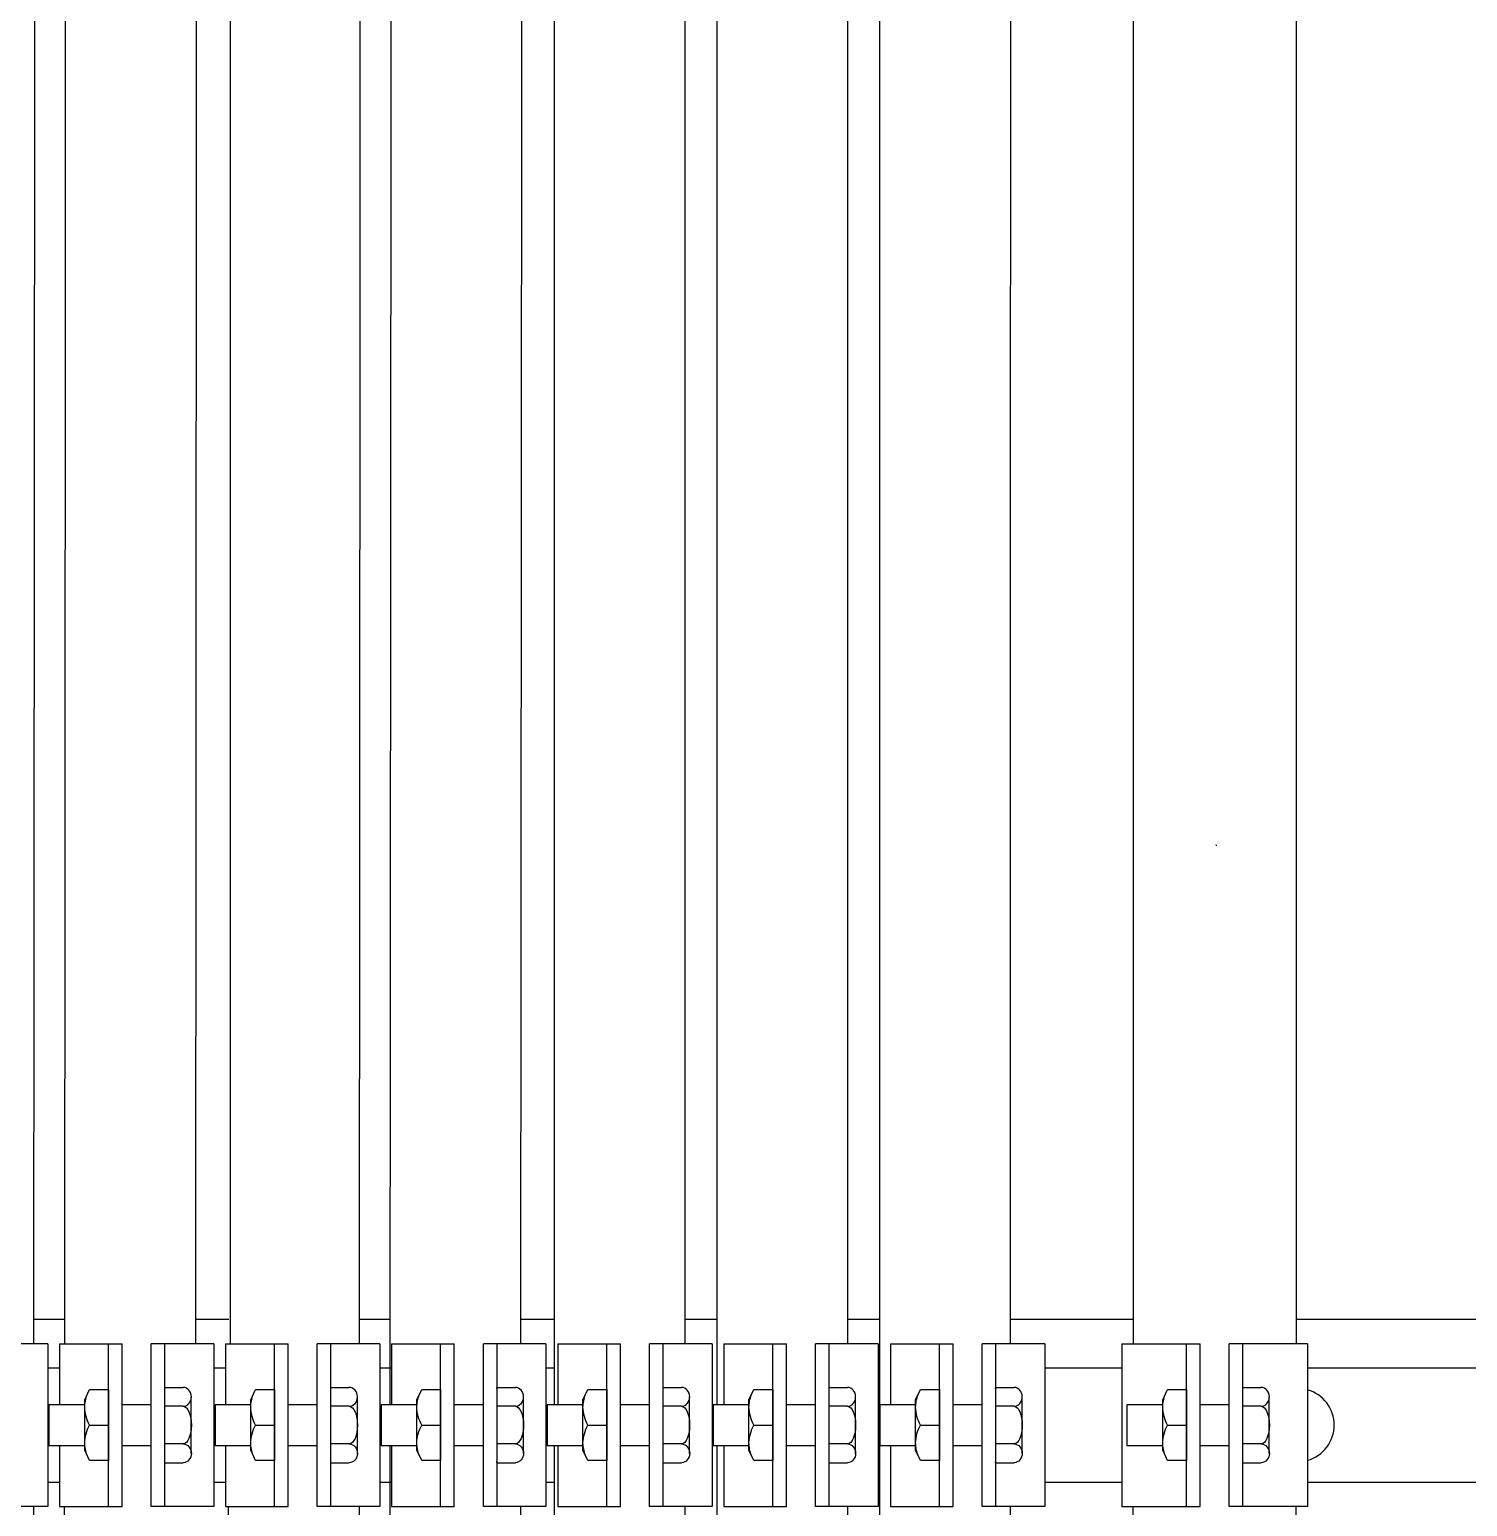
# Model space of a CAD drawing. Header units: feet. Extents: x -159 to 1687, y -48 to 1556.
# Drawn here: x 507.84 to 508.76, y 1042.743 to 1043.688 of the extents above; entities that cross this region are included whole.
import ezdxf

# ---------------------------------------------------------------- set-up
doc = ezdxf.new("R2010")
doc.units = ezdxf.units.FT
doc.header["$MEASUREMENT"] = 0
for name, color, linetype in [('E-COND-PVC', 4, 'Continuous'), ('E-EQPM-CAB', 5, 'Continuous'), ('E-EQPM-HRDW', 253, 'Continuous')]:
    doc.layers.add(name, color=color, linetype=linetype)

# ---------------------------------------------------------------- blocks, each defined once
blk = doc.blocks.new('HSQN031')
blk.add_lwpolyline([(-0.398, 0.211), (-0.398, 0), (0.398, 0), (0.398, 0.211), (0.281, 0.266), (-0.281, 0.266)], close=True)
for points in [[(0, 0.211, 0.123587), (-0.199, 0.266, 0.085237), (-0.339, 0.239)], [(0.339, 0.239, 0.085237), (0.199, 0.266, 0.123587), (0, 0.211), (0, 0)]]:
    blk.add_lwpolyline(points, format="xyb")
blk = doc.blocks.new('Bolt Head 312')
for p, q in [((-0.289, 0), (-0.289, 0.141)), ((-0.217, 0.203), (0.217, 0.203)), ((-0.144, 0.141), (-0.144, 0)), ((0.144, 0.141), (0.144, 0)), ((0.289, 0), (0.289, 0.141)), ((-0.289, 0), (0.289, 0))]:
    blk.add_line(p, q)
for centre, major_axis, ratio in [((-0.217, 0.141), (-0.0722, 0), 0.866025), ((0, 0.141), (-0.144, 0), 0.433013)]:
    blk.add_ellipse(centre, major_axis=major_axis, ratio=ratio, start_param=3.141593, end_param=6.283185)
at = {"extrusion": (0, 0, -1)}
blk.add_ellipse((0.217, 0.141), major_axis=(0.0722, 0), ratio=0.866025, start_param=3.141593, end_param=6.283185, dxfattribs=at)

msp = doc.modelspace()

# ---------------------------------------------------------------- linework, layer by layer
at = {"layer": 'E-COND-PVC', "color": 111}
for points in [[(508.54621, 1044.52332), (508.54621, 1042.84676)], [(508.65038, 1044.52332), (508.65038, 1042.84676)]]:
    msp.add_lwpolyline(points, dxfattribs=at)
at = {"layer": 'E-COND-PVC'}
for points in [[(507.94713, 1044.42189), (507.94617, 1042.84676)], [(507.96843, 1044.42216), (507.96844, 1042.84676)], [(507.84283, 1042.84676), (507.84378, 1044.20221)], [(507.86254, 1042.84676), (507.86348, 1044.20221)], [(508.05112, 1042.84676), (508.05207, 1044.20221)], [(508.0708, 1042.8077), (508.07178, 1044.20221)], [(508.15446, 1042.84676), (508.15541, 1044.20221)], [(508.17588, 1042.8077), (508.1759, 1044.20187)], [(508.25951, 1042.84676), (508.25953, 1044.20187)], [(508.28, 1042.8077), (508.28002, 1044.20154)], [(508.36363, 1042.84676), (508.36366, 1044.20154)], [(508.3841, 1041.04876), (508.38415, 1044.2012)], [(508.46776, 1042.84676), (508.46778, 1044.2012)], [(508.36363, 1042.80669), (508.36363, 1042.80672)], [(508.06957, 1041.04972), (508.07078, 1042.78166)], [(508.17585, 1041.04944), (508.17588, 1042.78166)], [(508.27997, 1041.0491), (508.28, 1042.78166)], [(508.36363, 1042.78264), (508.36363, 1042.78267)], [(507.84157, 1041.04976), (507.84276, 1042.7426)], [(507.86128, 1041.04973), (507.86246, 1042.7426)], [(507.96624, 1041.04975), (507.96742, 1042.7426)], [(508.04986, 1041.04975), (508.05105, 1042.7426)], [(508.1532, 1041.04972), (508.15439, 1042.7426)], [(508.25948, 1041.04943), (508.25951, 1042.7426)], [(508.3636, 1041.0491), (508.36363, 1042.7426)], [(508.46773, 1041.04876), (508.46776, 1042.7426)]]:
    msp.add_lwpolyline(points, dxfattribs=at)
at = {"layer": 'E-COND-PVC', "color": 111}
for points in [[(507.87955, 1040.04977, 0.414214), (508.54621, 1040.71644), (508.54621, 1042.7426)], [(507.88996, 1039.94561, 0.414214), (508.65038, 1040.70602), (508.65038, 1042.7426)]]:
    msp.add_lwpolyline(points, format="xyb", dxfattribs=at)
at = {"layer": 'E-EQPM-CAB', "lineweight": 0}
msp.add_arc((508.59977, 1043.16613), 0.000625, 179.99986, 270.00014, dxfattribs=at)
at = {"layer": 'E-EQPM-HRDW', "color": 7}
for p, q in [((507.85165, 1042.84676), (507.81156, 1042.84676)), ((507.85165, 1042.84676), (507.85165, 1042.7426)), ((507.85918, 1042.84676), (507.89927, 1042.84676)), ((507.85918, 1042.84676), (507.85918, 1042.8077)), ((507.89052, 1042.7426), (507.89052, 1042.84676)), ((507.89927, 1042.7426), (507.89927, 1042.84676)), ((507.95793, 1042.84676), (507.91785, 1042.84676)), ((507.91785, 1042.7426), (507.91785, 1042.84676)), ((507.9266, 1042.7426), (507.9266, 1042.84676)), ((507.95793, 1042.84676), (507.95793, 1042.7426)), ((507.96544, 1042.84676), (508.00553, 1042.84676)), ((507.96544, 1042.84676), (507.96544, 1042.8077)), ((507.99678, 1042.7426), (507.99678, 1042.84676)), ((508.00553, 1042.7426), (508.00553, 1042.84676)), ((508.06419, 1042.84676), (508.0241, 1042.84676)), ((508.0241, 1042.7426), (508.0241, 1042.84676)), ((508.03285, 1042.7426), (508.03285, 1042.84676)), ((508.06419, 1042.84676), (508.06419, 1042.7426)), ((508.07172, 1042.84676), (508.11181, 1042.84676)), ((508.07172, 1042.84676), (508.07172, 1042.8077)), ((508.10306, 1042.7426), (508.10306, 1042.84676)), ((508.11181, 1042.7426), (508.11181, 1042.84676)), ((508.17047, 1042.84676), (508.13039, 1042.84676)), ((508.13039, 1042.7426), (508.13039, 1042.84676)), ((508.13914, 1042.7426), (508.13914, 1042.84676)), ((508.17047, 1042.84676), (508.17047, 1042.7426)), ((508.17802, 1042.84676), (508.21811, 1042.84676)), ((508.17802, 1042.84676), (508.17802, 1042.8077)), ((508.20936, 1042.7426), (508.20936, 1042.84676)), ((508.21811, 1042.7426), (508.21811, 1042.84676)), ((508.27678, 1042.84676), (508.23669, 1042.84676)), ((508.23669, 1042.7426), (508.23669, 1042.84676)), ((508.24544, 1042.7426), (508.24544, 1042.84676)), ((508.27678, 1042.84676), (508.27678, 1042.7426)), ((508.28422, 1042.84676), (508.32431, 1042.84676)), ((508.28422, 1042.84676), (508.28422, 1042.8077)), ((508.31556, 1042.7426), (508.31556, 1042.84676)), ((508.32431, 1042.7426), (508.32431, 1042.84676)), ((508.38298, 1042.84676), (508.34289, 1042.84676)), ((508.34289, 1042.7426), (508.34289, 1042.84676)), ((508.35164, 1042.7426), (508.35164, 1042.84676)), ((508.38298, 1042.84676), (508.38298, 1042.7426)), ((508.39083, 1042.84676), (508.43092, 1042.84676)), ((508.39083, 1042.84676), (508.39083, 1042.8077)), ((508.42217, 1042.7426), (508.42217, 1042.84676)), ((508.43092, 1042.7426), (508.43092, 1042.84676)), ((508.48958, 1042.84676), (508.44949, 1042.84676)), ((508.44949, 1042.7426), (508.44949, 1042.84676)), ((508.45824, 1042.7426), (508.45824, 1042.84676)), ((508.48958, 1042.84676), (508.48958, 1042.7426)), ((508.53888, 1042.84676), (508.58901, 1042.84676)), ((508.53888, 1042.84676), (508.53888, 1042.7426)), ((508.58026, 1042.7426), (508.58026, 1042.84676)), ((508.58901, 1042.7426), (508.58901, 1042.84676)), ((508.65771, 1042.84676), (508.60759, 1042.84676)), ((508.60759, 1042.7426), (508.60759, 1042.84676)), ((508.61634, 1042.7426), (508.61634, 1042.84676)), ((508.65771, 1042.84676), (508.65771, 1042.7426)), ((507.85918, 1042.78166), (507.85918, 1042.7426)), ((507.96544, 1042.78166), (507.96544, 1042.7426)), ((508.07172, 1042.78166), (508.07172, 1042.7426)), ((508.17802, 1042.78166), (508.17802, 1042.7426)), ((508.28422, 1042.78166), (508.28422, 1042.7426)), ((508.39083, 1042.78166), (508.39083, 1042.7426)), ((507.85165, 1042.7426), (507.81156, 1042.7426)), ((507.85918, 1042.7426), (507.89927, 1042.7426)), ((507.95793, 1042.7426), (507.91785, 1042.7426)), ((507.96544, 1042.7426), (508.00553, 1042.7426)), ((508.06419, 1042.7426), (508.0241, 1042.7426)), ((508.07172, 1042.7426), (508.11181, 1042.7426)), ((508.17047, 1042.7426), (508.13039, 1042.7426)), ((508.17802, 1042.7426), (508.21811, 1042.7426)), ((508.27678, 1042.7426), (508.23669, 1042.7426)), ((508.28422, 1042.7426), (508.32431, 1042.7426)), ((508.38298, 1042.7426), (508.34289, 1042.7426)), ((508.39083, 1042.7426), (508.43092, 1042.7426)), ((508.48958, 1042.7426), (508.44949, 1042.7426)), ((508.53888, 1042.7426), (508.58901, 1042.7426)), ((508.65771, 1042.7426), (508.60759, 1042.7426))]:
    msp.add_line(p, q, dxfattribs=at)
at = {"layer": 'E-EQPM-HRDW'}
msp.add_line((509.91122, 1042.83114), (508.65771, 1042.83114), dxfattribs=at)
for points in [[(507.84284, 1042.86239), (507.86255, 1042.86239)], [(507.94618, 1042.86239), (507.9675, 1042.86239)], [(508.05114, 1042.86239), (508.07084, 1042.86239)], [(508.15447, 1042.86239), (508.17588, 1042.86239)], [(508.25951, 1042.86239), (508.28, 1042.86239)], [(508.36363, 1042.86239), (508.38413, 1042.86239)], [(508.46776, 1042.86239), (508.54621, 1042.86239)], [(508.65038, 1042.86239), (509.91122, 1042.86239)], [(507.85918, 1042.83114), (507.85165, 1042.83114)], [(507.96544, 1042.83114), (507.95793, 1042.83114)], [(508.07172, 1042.83114), (508.06419, 1042.83114)], [(508.17588, 1042.83114), (508.17047, 1042.83114)], [(508.53888, 1042.83114), (508.48958, 1042.83114)], [(507.85165, 1042.75822), (507.85918, 1042.75822)], [(507.95793, 1042.75822), (507.96544, 1042.75822)], [(508.06419, 1042.75822), (508.07172, 1042.75822)], [(508.17047, 1042.75822), (508.17588, 1042.75822)], [(508.48958, 1042.75822), (508.53888, 1042.75822)], [(508.65771, 1042.75822), (509.91122, 1042.75822)]]:
    msp.add_lwpolyline(points, dxfattribs=at)
for points in [[(507.9266, 1042.81809, 0.005474), (507.92608, 1042.8181)], [(508.03285, 1042.81809, 0.005474), (508.03234, 1042.8181)], [(508.13914, 1042.81809, 0.005474), (508.13862, 1042.8181)], [(508.24544, 1042.81809, 0.005474), (508.24493, 1042.8181)], [(508.35164, 1042.81809, 0.005474), (508.35113, 1042.8181)], [(508.45824, 1042.81809, 0.005474), (508.45773, 1042.8181)], [(508.65771, 1042.77215, 0.756545), (508.65771, 1042.81722, 0.756545)], [(507.94352, 1042.81031, 0.005025), (507.94321, 1042.81066)], [(508.04978, 1042.81031, 0.005025), (508.04946, 1042.81066)], [(508.15606, 1042.81031, 0.005025), (508.15575, 1042.81066)], [(508.26237, 1042.81031, 0.005025), (508.26205, 1042.81066)], [(508.36856, 1042.81031, 0.005025), (508.36825, 1042.81066)], [(508.47517, 1042.81031, 0.005025), (508.47485, 1042.81066)], [(507.94321, 1042.77871, 0.005025), (507.94352, 1042.77905)], [(508.04946, 1042.77871, 0.005025), (508.04978, 1042.77905)], [(508.15575, 1042.77871, 0.005025), (508.15606, 1042.77905)], [(508.26205, 1042.77871, 0.005025), (508.26237, 1042.77905)], [(508.36825, 1042.77871, 0.005025), (508.36856, 1042.77905)], [(508.47485, 1042.77871, 0.005025), (508.47517, 1042.77905)], [(507.92608, 1042.77126, 0.005474), (507.9266, 1042.77127)], [(508.03234, 1042.77126, 0.005474), (508.03285, 1042.77127)], [(508.13862, 1042.77126, 0.005474), (508.13914, 1042.77127)], [(508.24493, 1042.77126, 0.005474), (508.24544, 1042.77127)], [(508.35113, 1042.77126, 0.005474), (508.35164, 1042.77127)], [(508.45773, 1042.77126, 0.005474), (508.45824, 1042.77127)]]:
    msp.add_lwpolyline(points, format="xyb", dxfattribs=at)
at = {"layer": 'E-EQPM-HRDW', "color": 7}
for points in [[(507.87532, 1042.8077), (507.85245, 1042.8077), (507.85245, 1042.78166), (507.87532, 1042.78166)], [(507.91785, 1042.8077), (507.89927, 1042.8077)], [(507.98158, 1042.8077), (507.95871, 1042.8077), (507.95871, 1042.78166), (507.98158, 1042.78166)], [(508.0241, 1042.8077), (508.00553, 1042.8077)], [(508.08786, 1042.8077), (508.065, 1042.8077), (508.065, 1042.78166), (508.08786, 1042.78166)], [(508.13039, 1042.8077), (508.11181, 1042.8077)], [(508.19416, 1042.8077), (508.1713, 1042.8077), (508.1713, 1042.78166), (508.19416, 1042.78166)], [(508.23669, 1042.8077), (508.21811, 1042.8077)], [(508.30036, 1042.8077), (508.2775, 1042.8077), (508.2775, 1042.78166), (508.30036, 1042.78166)], [(508.34289, 1042.8077), (508.32431, 1042.8077)], [(508.40697, 1042.8077), (508.3841, 1042.8077), (508.3841, 1042.78166), (508.40697, 1042.78166)], [(508.44949, 1042.8077), (508.43092, 1042.8077)], [(508.56506, 1042.8077), (508.5422, 1042.8077), (508.5422, 1042.78166), (508.56506, 1042.78166)], [(508.60759, 1042.8077), (508.58901, 1042.8077)], [(507.89927, 1042.78166), (507.91785, 1042.78166)], [(508.00553, 1042.78166), (508.0241, 1042.78166)], [(508.11181, 1042.78166), (508.13039, 1042.78166)], [(508.21811, 1042.78166), (508.23669, 1042.78166)], [(508.32431, 1042.78166), (508.34289, 1042.78166)], [(508.43092, 1042.78166), (508.44949, 1042.78166)], [(508.58901, 1042.78166), (508.60759, 1042.78166)]]:
    msp.add_lwpolyline(points, dxfattribs=at)

# ---------------------------------------------------------------- block references
for name, p, xscale, yscale, zscale, rotation in [('HSQN031', (507.89052, 1042.79468), -0.05721511174421177, 0.05721511174421177, 0.05721511174421177, 90), ('Bolt Head 312', (507.9266, 1042.79468), -0.08333333333333333, 0.08333333333333333, 0.08333333333333333, 270), ('HSQN031', (507.99678, 1042.79468), -0.05721511174421177, 0.05721511174421177, 0.05721511174421177, 90), ('Bolt Head 312', (508.03285, 1042.79468), -0.08333333333333333, 0.08333333333333333, 0.08333333333333333, 270), ('HSQN031', (508.10306, 1042.79468), -0.05721511174421177, 0.05721511174421177, 0.05721511174421177, 90), ('Bolt Head 312', (508.13914, 1042.79468), -0.08333333333333333, 0.08333333333333333, 0.08333333333333333, 270), ('HSQN031', (508.20936, 1042.79468), -0.05721511174421177, 0.05721511174421177, 0.05721511174421177, 90), ('Bolt Head 312', (508.24544, 1042.79468), -0.08333333333333333, 0.08333333333333333, 0.08333333333333333, 270), ('HSQN031', (508.31556, 1042.79468), -0.05721511174421177, 0.05721511174421177, 0.05721511174421177, 90), ('Bolt Head 312', (508.35164, 1042.79468), -0.08333333333333333, 0.08333333333333333, 0.08333333333333333, 270), ('HSQN031', (508.42217, 1042.79468), -0.05721511174421177, 0.05721511174421177, 0.05721511174421177, 90), ('Bolt Head 312', (508.45824, 1042.79468), -0.08333333333333333, 0.08333333333333333, 0.08333333333333333, 270), ('HSQN031', (508.58026, 1042.79468), -0.05721511174421177, 0.05721511174421177, 0.05721511174421177, 90), ('Bolt Head 312', (508.61634, 1042.79468), -0.08333333333333333, 0.08333333333333333, 0.08333333333333333, 270)]:
    msp.add_blockref(name, p, dxfattribs=dict(at, xscale=xscale, yscale=yscale, zscale=zscale, rotation=rotation))

doc.saveas('drawing.dxf')
